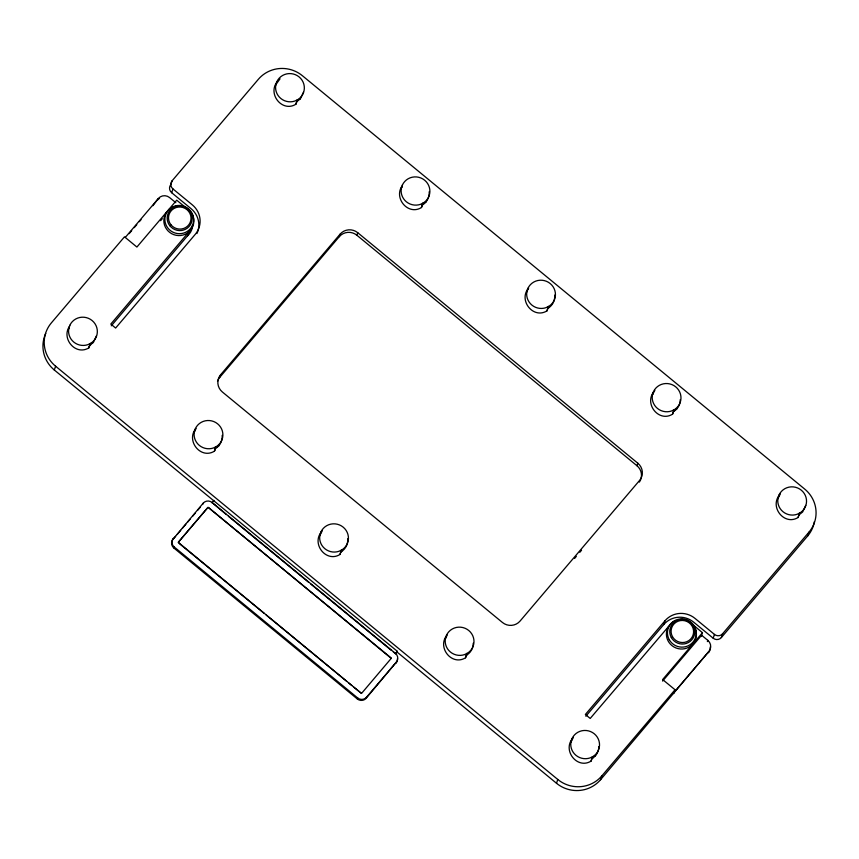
<?xml version="1.0" encoding="UTF-8"?>
<svg xmlns="http://www.w3.org/2000/svg" width="859" height="859" viewBox="0 0 859 859"><rect width="100%" height="100%" fill="white"/><g stroke="black" fill="none" stroke-linecap="round" stroke-linejoin="round"><path stroke-width="1.29" d="M222.191 435.373C222.599 440.613 219.979 446.1 215.298 448.613L214.449 451.147C201.264 459.447 186.467 441.88 195.09 429.564M347.734 538.69C348.153 543.93 345.533 549.416 340.84 551.929L341.206 550.673L341.764 551.467M429.199 191.761C429.618 197.001 426.987 202.488 422.306 205L422.671 203.733L425.978 202.048M473.234 643.23C473.427 648.083 470.625 652.926 466.383 655.245M554.742 295.077C555.161 300.317 552.541 305.804 547.849 308.317M598.787 746.546C598.97 751.4 596.178 756.242 591.937 758.561L591.089 761.095C577.903 769.396 563.107 751.829 571.729 739.513M680.253 399.618C680.435 404.46 677.644 409.313 673.402 411.633L672.554 414.167C659.368 422.467 644.572 404.9 653.194 392.584M90.667 344.835L90.109 344.04L89.744 345.297L93.416 342.354L96.509 335.74M300.435 98.731L297.128 100.417L296.752 101.684L300.435 98.731L303.517 92.128M215.298 448.613L215.663 447.356L214.868 449.88M69.547 326.248C60.914 338.564 75.71 356.131 88.896 347.831L89.69 345.307M89.325 346.564L90.109 344.04M275.922 84.536L280.045 78.803M276.555 82.636C267.922 94.952 282.729 112.518 295.904 104.218L297.128 100.417M401.464 187.853L401.776 186.875L401.046 189.12M402.098 185.952C393.476 198.268 408.272 215.834 421.458 207.534L422.671 203.733L423.229 204.528M320.643 532.881C312.01 545.197 326.807 562.763 339.992 554.463L341.206 550.673M527.018 291.169L528.65 288.119M527.651 289.268C519.019 301.584 533.815 319.151 547 310.851L547.795 308.317M446.186 636.197C437.553 648.513 452.36 666.079 465.535 657.779L466.33 655.256M652.561 394.485L654.859 390.405M778.748 495.901C770.115 508.217 784.911 525.783 798.097 517.483L799.31 513.682L798.945 514.949L802.617 511.996L805.71 505.393M68.484 329.427L69.214 327.172M275.492 85.803L276.222 83.559M194.037 432.732L196.088 428.426M319.58 536.048L322.297 530.712M526.588 292.436L527.319 290.192M445.123 639.364L447.185 635.059M652.142 395.752L652.872 393.508M570.677 742.681L573.393 737.333M777.685 499.068L780.401 493.721M395.827 653.699L397.416 651.369L54.321 370.004L55.588 366.202A31.364 30.645 18.5 0 1 51.347 322.909L124.491 236.826L136.903 247.048L176.696 200.179L186.908 208.587M88.896 347.831L90.378 343.396M152.902 205.709L158.41 198.45A7.946 7.763 18.5 0 1 169.567 197.549L175.848 202.713M585.838 716.234L663.728 624.579A21.325 20.841 18.5 0 1 693.675 622.163L713.195 638.216A5.798 5.669 18.5 0 0 721.345 637.561L807.696 535.941L808.974 532.14A31.149 30.441 18.5 0 0 804.754 489.125L302.411 75.732A31.364 30.645 18.5 0 0 258.366 79.286L172.144 180.755L170.866 184.556A5.906 5.777 18.5 0 0 171.671 192.717L191.106 208.705A21.325 20.841 18.5 0 1 196.926 233.562M171.671 192.717L172.938 188.916A5.906 5.777 18.5 0 1 172.144 180.755M111.273 325.829L187.606 235.742L188.873 231.941L110.811 324.068L115.632 328.041L195.251 234.346A21.325 20.841 18.5 0 0 192.373 204.904L172.938 188.916M295.904 104.218L297.397 99.784M217.531 381.417A12.541 12.262 18.5 0 1 219.84 377.219L220.688 374.685L340.121 234.142A12.541 12.262 18.5 0 1 357.741 232.714L637.808 463.194A12.541 12.262 18.5 0 1 639.504 480.514L520.071 621.057A12.541 12.262 18.5 0 1 502.451 622.485L222.384 392.005A12.541 12.262 18.5 0 1 220.688 374.685M173.003 539.323L203.207 503.17A6.271 6.131 18.5 0 1 212.012 502.461L395.505 653.463A6.271 6.131 18.5 0 1 396.353 662.117L366.159 698.27A6.271 6.131 18.5 0 1 357.344 698.979L173.851 547.988A6.271 6.131 18.5 0 1 173.003 539.323L175.569 536.317M173.851 547.988L174.194 546.968A6.271 6.131 18.5 0 1 173.346 538.314M207.556 507.862L178.479 542.072L208.061 507.282L391.393 658.177L361.553 693.406L353.887 687.211M178.307 542.254L178.565 542.931L178.565 541.825M214.449 451.147L215.931 446.712M202.864 504.19L203.207 503.17M391.307 658.423L208.512 507.54M226.357 514.595L212.012 502.461M219.84 377.219L339.273 236.676L340.121 234.142M339.273 236.676A12.541 12.262 18.5 0 1 356.893 235.248L357.741 232.714M421.458 207.534L422.939 203.1M339.992 554.463L341.474 550.028M357.344 698.979L357.688 697.97A6.271 6.131 18.5 0 0 366.492 697.261L396.353 662.117M361.102 693.149L178.651 542.673M366.159 698.27L366.492 697.261M393.358 652.024L395.505 653.463M547 310.851L548.482 306.416M465.535 657.779L467.028 653.345M639.375 482.092A12.541 12.262 18.5 0 0 636.959 465.728L637.808 463.194M672.554 414.167L674.036 409.732M397.159 652.131L556.503 783.268L557.781 779.467A31.364 30.645 18.5 0 0 601.826 775.913L675.034 689.756L662.643 679.555L702.447 632.707L691.806 623.784M591.089 761.095L592.57 756.661M556.503 783.268A31.364 30.645 18.5 0 0 600.559 779.714L601.826 775.913M663.728 624.579L664.995 620.778A21.325 20.841 18.5 0 1 694.952 618.362L714.463 634.414A5.798 5.669 18.5 0 0 722.612 633.759L808.974 532.14M673.767 693.557L675.034 689.756M701.18 636.508L702.447 632.707M707.376 641.609L707.805 640.342L701.599 635.241L662.622 681.069M600.559 779.714L708.89 651.455A8.053 7.86 18.5 0 0 707.805 640.342M713.195 638.216L714.463 634.414M721.345 637.561L722.612 633.759M798.097 517.483L799.579 513.048M125.339 237.363L158.41 198.45M129.161 233.648L131.706 230.652M134.24 227.656L136.785 224.661M139.33 221.676L141.026 219.679M160.633 220.677L162.33 218.691M177.276 534.309L180.691 530.293M182.387 528.285L185.802 524.269M187.509 522.261L190.064 519.244M192.631 516.238L195.186 513.22M197.742 510.214L200.308 507.197M211.926 502.719L213.923 500.378M395.419 653.72L397.416 651.369M574.607 558.414L576.335 556.374M579.804 552.305L581.532 550.265M664.995 620.778L585.376 714.473L590.208 718.446L668.527 626.533M674.186 692.29L708.89 651.455M91.215 343.471L93.416 342.354M216.758 446.787L218.97 445.671M674.873 409.807L677.075 408.68M593.408 756.736L595.609 755.619M356.893 235.248L636.959 465.728M55.588 366.202L557.781 779.467M228.419 516.291L308.832 582.456M310.894 584.152L391.296 650.327M179.595 543.779L264.164 613.369M266.226 615.065L346.671 681.262M348.733 682.959L351.825 685.503M174.194 546.968L357.688 697.97M673.767 410.366L674.326 411.16M548.214 307.05L548.772 307.844M592.302 757.294L592.86 758.1M466.759 653.989L467.317 654.783M54.321 370.004A31.364 30.645 18.5 0 1 45.752 333.453M814.375 521.66A31.149 30.441 18.5 0 1 807.696 535.941M188.389 209.585A15.054 14.71 18.5 0 1 190.666 230.083A15.054 14.71 18.5 0 1 169.878 232.542A15.054 14.71 18.5 0 1 166.571 212.162M168.804 209.725A15.054 14.71 18.5 0 1 173.582 206.955M174.645 206.622A15.054 14.71 18.5 0 1 176.847 206.192M192.577 225.122A14.431 14.098 18.5 0 1 167.859 228.043A14.431 14.098 18.5 0 1 177.351 205.537A14.431 14.098 18.5 0 1 192.577 225.122A15.054 14.71 18.5 0 1 187.606 235.742M157.992 199.718A7.946 7.763 18.5 0 1 159.506 198.354M692.257 644.637A15.054 14.71 18.5 0 1 669.182 642.682A15.054 14.71 18.5 0 1 675.12 620.81M679.415 619.65A15.054 14.71 18.5 0 1 682.776 619.618M689.133 621.744A15.054 14.71 18.5 0 1 690.969 623.043M693.965 626.351A15.054 14.71 18.5 0 1 694.297 642.038M710.264 646.977A8.053 7.86 18.5 0 1 708.46 652.722M397.416 658.66A6.271 6.131 18.5 0 1 396.01 663.137M69.847 325.271L68.752 328.782A14.431 14.098 18.5 0 0 87.994 344.62L91.312 342.934A14.431 14.098 18.5 0 0 92.106 320.536A14.431 14.098 18.5 0 0 69.847 325.271M276.866 81.659L275.76 85.17A14.431 14.098 18.5 0 0 295.002 100.997L298.32 99.311A14.431 14.098 18.5 0 0 299.115 76.923A14.431 14.098 18.5 0 0 276.866 81.659M195.401 428.587L194.295 432.098A14.431 14.098 18.5 0 0 213.537 447.936L216.855 446.251A14.431 14.098 18.5 0 0 217.649 423.852A14.431 14.098 18.5 0 0 195.401 428.587M402.409 184.975L401.314 188.486A14.431 14.098 18.5 0 0 420.545 204.313L423.863 202.627A14.431 14.098 18.5 0 0 424.668 180.24A14.431 14.098 18.5 0 0 402.409 184.975M320.944 531.904L319.849 535.415A14.431 14.098 18.5 0 0 339.08 551.253L342.397 549.567A14.431 14.098 18.5 0 0 343.203 527.168A14.431 14.098 18.5 0 0 320.944 531.904M527.952 288.291L526.857 291.802A14.431 14.098 18.5 0 0 546.099 307.629L549.416 305.944A14.431 14.098 18.5 0 0 550.211 283.556A14.431 14.098 18.5 0 0 527.952 288.291M446.497 635.22L445.392 638.731A14.431 14.098 18.5 0 0 464.633 654.569L467.951 652.883A14.431 14.098 18.5 0 0 468.746 630.485A14.431 14.098 18.5 0 0 446.497 635.22M653.506 391.607L652.4 395.119A14.431 14.098 18.5 0 0 671.641 410.946L674.959 409.26A14.431 14.098 18.5 0 0 675.754 386.872A14.431 14.098 18.5 0 0 653.506 391.607M572.04 738.536L570.945 742.047A14.431 14.098 18.5 0 0 590.176 757.885L593.494 756.199A14.431 14.098 18.5 0 0 594.299 733.801A14.431 14.098 18.5 0 0 572.04 738.536M779.049 494.924L777.953 498.435A14.431 14.098 18.5 0 0 797.184 514.262L800.502 512.576A14.431 14.098 18.5 0 0 801.307 490.188A14.431 14.098 18.5 0 0 779.049 494.924M169.771 225.67A12.541 12.262 18.5 0 0 191.256 223.136A12.541 12.262 18.5 0 0 178.017 206.106A12.541 12.262 18.5 0 0 169.771 225.67M170.855 224.682A11.296 11.027 18.5 0 0 190.193 222.395A11.296 11.027 18.5 0 0 178.275 207.073A11.296 11.027 18.5 0 0 170.855 224.682M669.258 639.708A14.431 14.098 18.5 0 0 694.19 640.449A14.431 14.098 18.5 0 0 682.078 618.899A14.431 14.098 18.5 0 0 669.258 639.708M671.319 637.571A12.541 12.262 18.5 0 0 692.998 638.216A12.541 12.262 18.5 0 0 682.465 619.468A12.541 12.262 18.5 0 0 671.319 637.571M672.5 636.734A11.296 11.027 18.5 0 0 692.01 637.314A11.296 11.027 18.5 0 0 682.529 620.445A11.296 11.027 18.5 0 0 672.5 636.734"/></g></svg>
